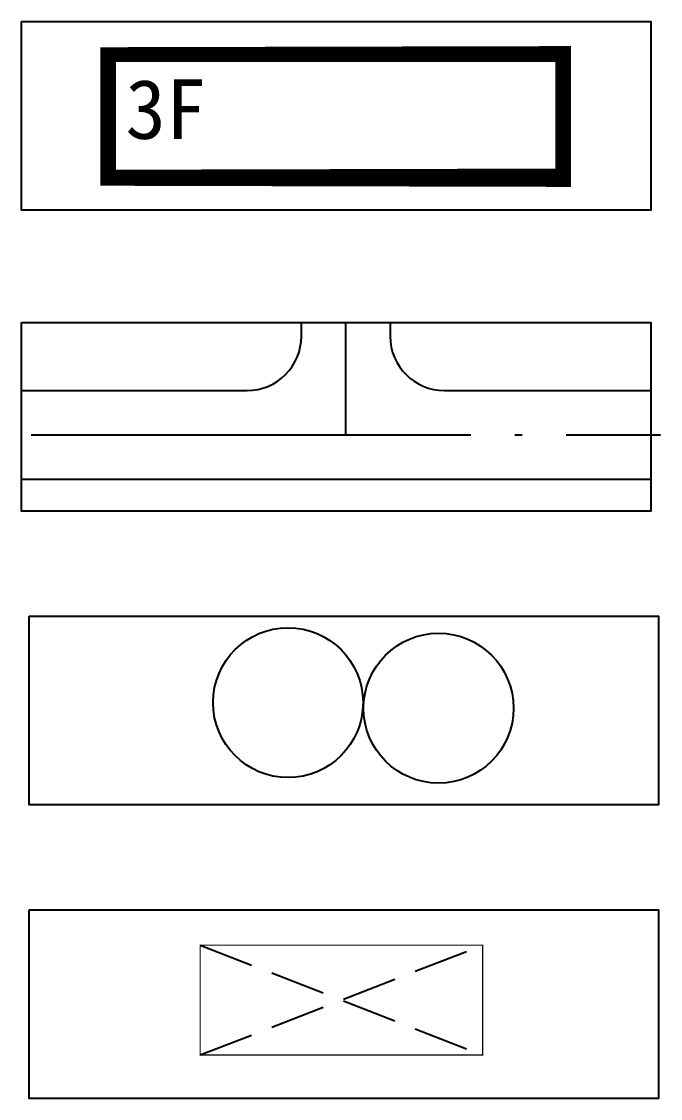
# Model space of a CAD drawing. Extents: x 36524853 to 36525459, y 2743936 to 2747542.
# Drawn here: x 36524909.38 to 36524918.09, y 2744878.9 to 2744893.6 of the extents above; entities that cross this region are included whole.
import ezdxf

# ---------------------------------------------------------------- set-up
doc = ezdxf.new("R2010")
doc.units = 0
doc.header["$LTSCALE"] = 1000
doc.header["$MEASUREMENT"] = 0
for name, pattern in [('DASH', [0.35, 0.25, -0.1]), ('DASHDOT', [25.399999999999995, 12.7, -6.349999999999998, 0, -6.349999999999998]), ('DOTE', [2.4200000000000004, 2, -0.2, 0.02, -0.2])]:
    doc.linetypes.add(name, pattern=pattern)
for name, color, linetype in [('0-扑救场地', 6, 'DASH'), ('0-规划建筑', 34, 'Continuous'), ('0-规划文字', 7, 'Continuous'), ('0-规划绿地植物', 107, 'Continuous'), ('0-规划道路', 4, 'Continuous'), ('0-规划道路中线', 211, 'DASHDOT')]:
    doc.layers.add(name, color=color, linetype=linetype)
doc.styles.add('黑体', font='simhei.ttf')

# ---------------------------------------------------------------- blocks, each defined once
blk = doc.blocks.new('s01')
at = {"layer": '0-规划绿地植物'}
blk.add_circle((2.328306436538696e-10, 4.656612873077393e-10), 2.04565100477378, dxfattribs=at)

msp = doc.modelspace()

# ---------------------------------------------------------------- linework, layer by layer
for points in [[(36524909.37559679, 2744893.600720117), (36524917.96223545, 2744893.600721957), (36524917.96223617, 2744891.026676823), (36524909.37559751, 2744891.026674983)], [(36524909.37559794, 2744889.492107931), (36524917.9622366, 2744889.492109771), (36524917.96223731, 2744886.918064638), (36524909.37559866, 2744886.918062797)], [(36524909.47737202, 2744885.483887621), (36524918.06401068, 2744885.483889462), (36524918.0640114, 2744882.909844327), (36524909.47737274, 2744882.909842487)], [(36524909.47737288, 2744881.475667289), (36524918.06401154, 2744881.47566913), (36524918.06401226, 2744878.901623995), (36524909.4773736, 2744878.901622155)]]:
    msp.add_lwpolyline(points, close=True)
at = {"layer": '0-扑救场地', "color": 251, "linetype": 'DASH', "ltscale": 0.003}
for p, q in [((36524911.81231394, 2744880.995004155), (36524915.66729494, 2744879.495004155)), ((36524911.81231394, 2744879.495004155), (36524915.66729494, 2744880.995004155))]:
    msp.add_line(p, q, dxfattribs=at)
at = {"layer": '0-扑救场地', "color": 251, "linetype": 'DASH', "ltscale": 0.003, "const_width": 0.015}
msp.add_lwpolyline([(36524915.66729494, 2744880.995004155), (36524911.81231394, 2744880.995004155), (36524911.81231394, 2744879.495004155), (36524915.66729494, 2744879.495004155)], close=True, dxfattribs=at)
at = {"layer": '0-规划建筑', "color": 251, "linetype": 'Continuous', "const_width": 0.216, "flags": 128}
msp.add_lwpolyline([(36524910.55737156, 2744893.154430805), (36524916.76602887, 2744893.154431981), (36524916.76602934, 2744891.476544681), (36524910.55737203, 2744891.476543504)], close=True, dxfattribs=at)
at = {"layer": '0-规划道路', "color": 251}
for points in [[(36524909.3755982, 2744888.565016618), (36524912.4545697, 2744888.565017199, 0.4142135616892174), (36524913.19360051, 2744889.304048569), (36524913.19360045, 2744889.49210872)], [(36524914.4056113, 2744889.492109059), (36524914.40561135, 2744889.304048907, 0.414213562373095), (36524915.14464256, 2744888.565017953), (36524917.96223686, 2744888.565018459)]]:
    msp.add_lwpolyline(points, format="xyb", dxfattribs=at)
msp.add_lwpolyline([(36524909.37559853, 2744887.354187964), (36524917.96223719, 2744887.354189805)], dxfattribs=at)
at = {"layer": '0-规划道路中线', "color": 251, "linetype": 'DOTE', "ltscale": 0.003}
msp.add_line((36524913.7996063, 2744887.959603246), (36524913.79960588, 2744889.492108889), dxfattribs=at)
msp.add_lwpolyline([(36524909.50628697, 2744887.959602326), (36524918.09292563, 2744887.959604167)], dxfattribs=at)

# ---------------------------------------------------------------- block references
at = {"layer": '0-规划绿地植物', "color": 251, "xscale": 0.5, "yscale": 0.5, "zscale": 0.5, "rotation": 351.2594842512447}
for p in [(36524913.01219987, 2744884.304537624), (36524915.06539929, 2744884.228518188)]:
    msp.add_blockref('s01', p, dxfattribs=at)

# ---------------------------------------------------------------- texts
at = {"layer": '0-规划文字', "color": 251, "style": '黑体'}
msp.add_text('3F', height=0.8111392405138325, dxfattribs=at).set_placement((36524910.79345196, 2744891.99885307))

doc.saveas('drawing.dxf')
